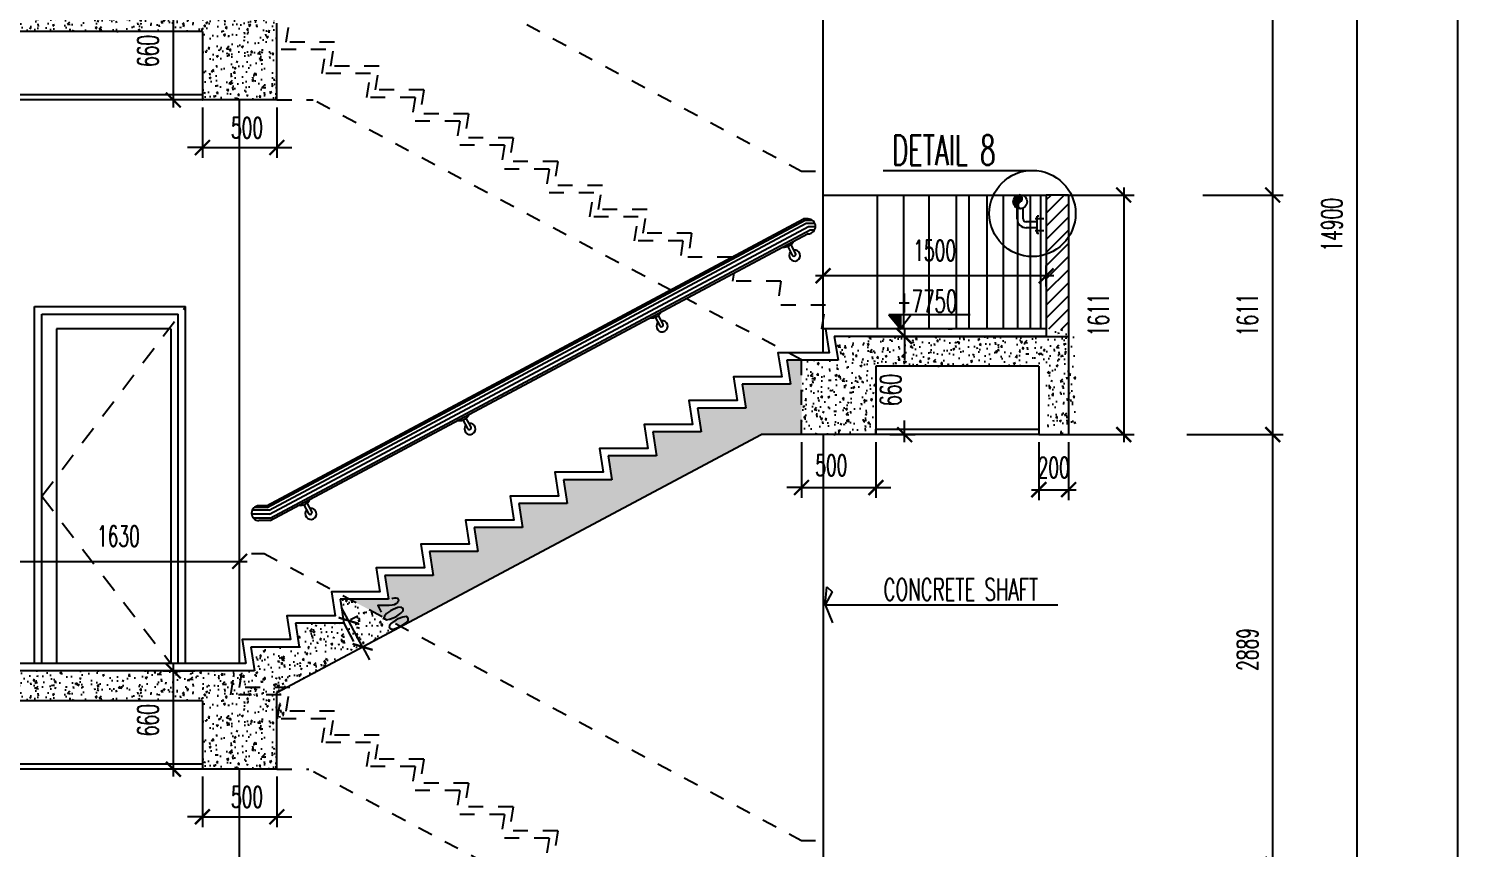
# Model space of a CAD drawing. Extents: x 417906 to 836305, y 43280 to 86914.
# Drawn here: x 418171.79 to 418181.39, y 43455.34 to 43460.85 of the extents above; entities that cross this region are included whole.
import ezdxf

# ---------------------------------------------------------------- set-up
doc = ezdxf.new("R2010")
doc.units = 0
doc.header["$MEASUREMENT"] = 0
doc.header["$PDMODE"] = 3
doc.header["$PDSIZE"] = 0.1
doc.linetypes.add('HIDDEN2', pattern=[0.1875, 0.125, -0.0625])
doc.layers.get('0').update_dxf_attribs({"linetype": 'CONTINUOUS'})
doc.layers.get('DEFPOINTS').update_dxf_attribs({"linetype": 'CONTINUOUS'})
for name, color, linetype in [('AC', 2, 'CONTINUOUS'), ('DIM', 4, 'CONTINUOUS'), ('DIM-OUT', 4, 'CONTINUOUS'), ('Dimout', 4, 'CONTINUOUS'), ('DOOR', 4, 'CONTINUOUS'), ('EL', 2, 'CONTINUOUS'), ('ELEV-LEV', 3, 'CONTINUOUS'), ('HAND', 2, 'CONTINUOUS'), ('HAT', 8, 'CONTINUOUS'), ('Hatch', 11, 'CONTINUOUS'), ('SHAFT', 3, 'CONTINUOUS'), ('TXT', 2, 'CONTINUOUS'), ('TXT2', 6, 'CONTINUOUS'), ('WALL', 6, 'CONTINUOUS'), ('WIN', 3, 'CONTINUOUS')]:
    doc.layers.add(name, color=color, linetype=linetype)
doc.styles.add('ROMANS', font='ROMANS.shx', dxfattribs={"width": 0.6})
doc.dimstyles.new('STANDARD in', dxfattribs={"dimtxt": 0.14, "dimasz": 0.1, "dimexe": 0.07, "dimexo": 0.05, "dimgap": 0.1, "dimtad": 1, "dimdec": 0, "dimlfac": 1000, "dimzin": 0, "dimdsep": 46, "dimtxsty": 'ROMANS', "dimblk": 'ARCHTICK', "dimcen": 0.05, "dimdle": 0.05, "dimclrd": 4, "dimclre": 4, "dimclrt": 2, "dimadec": 0, "dimazin": 0, "dimtfac": 1, "dimtdec": 0, "dimtmove": 2, "dimatfit": 3, "dimfxl": 0, "dimtolj": 1, "dimtzin": 0, "dimarcsym": 0})
pattern_1 = [(50, (0.049, 0), (0.14345203652, -0.012550426997), [0.015, -0.165]), (355, (0.049, 0), (-0.027750266723, 0.15043842674), [0.012, -0.132]), (100.4514, (0.06095, -0.00105), (0.115701876343, 0.13788790841), [0.012748038, -0.1402284224]), (46.1842, (0.049, 0.04), (0.213448209725, -0.033103802866), [0.0225, -0.2475]), (96.6356, (0.06679, 0.03724), (0.18693254111, 0.19482357418), [0.0191220576, -0.2103426]), (351.1842, (0.049, 0.04), (0.18693238903, 0.19482372019), [0.018, -0.198]), (21, (0.069, 0.03), (0.119381410424, -0.080523778133), [0.015, -0.165]), (326, (0.069, 0.03), (0.048663066384, 0.14503000901), [0.012, -0.132]), (71.4514, (0.07895, 0.02329), (0.168044525716, 0.06450609934), [0.012748038, -0.1402284224]), (37.5, (0.049, 0), (0.0024319710635, 0.066578770766), [0, -0.1304, 0, -0.134, 0, -0.1325]), (7.5, (0.049, 0), (0.052613907488, 0.078882342376), [0, -0.0764, 0, -0.1274, 0, -0.0505]), (327.5, (0.0044, 0), (0.1067644872345, -0.004510974347), [0, -0.05, 0, -0.156, 0, -0.207]), (317.5, (-0.0156, 0), (0.116637233868, 0.020020996466), [0, -0.065, 0, -0.1036, 0, -0.147])]

# ---------------------------------------------------------------- blocks, each defined once
blk = doc.blocks.new('_ARCHTICK')
at = {"color": 0, "linetype": 'ByBlock', "const_width": 0.15}
blk.add_lwpolyline([(-0.5, -0.5), (0.5, 0.5)], dxfattribs=at)
blk = doc.blocks.new('*D190')
at = {"layer": 'DEFPOINTS', "color": 0}
for p in [(418179.5224, 43458.124), (418180.15, 43458.124), (418179.5224, 43455.2347)]:
    blk.add_point(p, dxfattribs=at)
at = {"layer": 'DIM-OUT', "color": 4, "lineweight": -2}
for p, q in [((418180.15, 43455.1847), (418180.15, 43458.174)), ((418179.5724, 43458.124), (418180.22, 43458.124)), ((418179.5724, 43455.2347), (418180.22, 43455.2347))]:
    blk.add_line(p, q, dxfattribs=at)
at = {"layer": 'DIM-OUT', "color": 4, "lineweight": -2, "xscale": 0.1, "yscale": 0.1, "zscale": 0.1}
for p, rotation in [((418180.15, 43458.124), 90), ((418180.15, 43455.2347), 270)]:
    blk.add_blockref('_ARCHTICK', p, dxfattribs=dict(at, rotation=rotation))
at = {"layer": 'DIM-OUT', "color": 2, "insert": (418179.98, 43456.6793), "char_height": 0.14, "attachment_point": 5, "rotation": 90, "style": 'ROMANS'}
blk.add_mtext('\\A1;2889', dxfattribs=at)
blk = doc.blocks.new('*D191')
at = {"layer": 'DEFPOINTS', "color": 0}
for p in [(418179.6305, 43459.7347), (418180.1495, 43459.7347), (418179.6305, 43458.124)]:
    blk.add_point(p, dxfattribs=at)
at = {"layer": 'DIM-OUT', "color": 4, "lineweight": -2}
for p, q in [((418179.6805, 43459.7347), (418180.2195, 43459.7347)), ((418180.1495, 43458.074), (418180.1495, 43459.7847)), ((418179.6805, 43458.124), (418180.2195, 43458.124))]:
    blk.add_line(p, q, dxfattribs=at)
at = {"layer": 'DIM-OUT', "color": 4, "lineweight": -2, "xscale": 0.1, "yscale": 0.1, "zscale": 0.1}
for p, rotation in [((418180.1495, 43459.7347), 90), ((418180.1495, 43458.124), 270)]:
    blk.add_blockref('_ARCHTICK', p, dxfattribs=dict(at, rotation=rotation))
at = {"layer": 'DIM-OUT', "color": 2, "insert": (418179.9795, 43458.9293), "char_height": 0.14, "attachment_point": 5, "rotation": 90, "style": 'ROMANS'}
blk.add_mtext('\\A1;1611', dxfattribs=at)
blk = doc.blocks.new('*D192')
at = {"layer": 'DEFPOINTS', "color": 0}
for p in [(418179.6305, 43463.1347), (418180.1495, 43463.1347), (418179.6305, 43459.7347)]:
    blk.add_point(p, dxfattribs=at)
at = {"layer": 'DIM-OUT', "color": 4, "lineweight": -2}
for p, q in [((418180.1495, 43459.6847), (418180.1495, 43463.1847)), ((418179.6805, 43463.1347), (418180.2195, 43463.1347)), ((418179.6805, 43459.7347), (418180.2195, 43459.7347))]:
    blk.add_line(p, q, dxfattribs=at)
at = {"layer": 'DIM-OUT', "color": 4, "lineweight": -2, "xscale": 0.1, "yscale": 0.1, "zscale": 0.1}
for p, rotation in [((418180.1495, 43463.1347), 90), ((418180.1495, 43459.7347), 270)]:
    blk.add_blockref('_ARCHTICK', p, dxfattribs=dict(at, rotation=rotation))
at = {"layer": 'DIM-OUT', "color": 2, "insert": (418179.9795, 43461.4347), "char_height": 0.14, "attachment_point": 5, "rotation": 90, "style": 'ROMANS'}
blk.add_mtext('\\A1;3400', dxfattribs=at)
blk = doc.blocks.new('*D196')
at = {"layer": 'DEFPOINTS', "color": 0}
for p in [(418180.1976, 43466.9847), (418180.7166, 43466.9847), (418180.1976, 43452.0847)]:
    blk.add_point(p, dxfattribs=at)
at = {"layer": 'DIM-OUT', "color": 4, "lineweight": -2}
for p, q in [((418180.7166, 43452.0347), (418180.7166, 43467.0347)), ((418180.2476, 43466.9847), (418180.7866, 43466.9847)), ((418180.2476, 43452.0847), (418180.7866, 43452.0847))]:
    blk.add_line(p, q, dxfattribs=at)
at = {"layer": 'DIM-OUT', "color": 4, "lineweight": -2, "xscale": 0.1, "yscale": 0.1, "zscale": 0.1}
for p, rotation in [((418180.7166, 43466.9847), 90), ((418180.7166, 43452.0847), 270)]:
    blk.add_blockref('_ARCHTICK', p, dxfattribs=dict(at, rotation=rotation))
at = {"layer": 'DIM-OUT', "color": 2, "insert": (418180.5466, 43459.5347), "char_height": 0.14, "attachment_point": 5, "rotation": 90, "style": 'ROMANS'}
blk.add_mtext('\\A1;14900', dxfattribs=at)
blk = doc.blocks.new('*D197')
at = {"layer": 'DEFPOINTS', "color": 0}
for p in [(418177.5393, 43458.7837), (418177.5276, 43458.124), (418177.6761, 43458.124)]:
    blk.add_point(p, dxfattribs=at)
at = {"layer": 'Hatch', "color": 4, "lineweight": -2}
for p, q in [((418177.6761, 43458.8337), (418177.6761, 43458.63)), ((418177.5893, 43458.7837), (418177.7461, 43458.7837)), ((418177.6761, 43458.074), (418177.6761, 43458.218)), ((418177.5776, 43458.124), (418177.7461, 43458.124))]:
    blk.add_line(p, q, dxfattribs=at)
at = {"layer": 'Hatch', "color": 4, "lineweight": -2, "xscale": 0.1, "yscale": 0.1, "zscale": 0.1}
for p, rotation in [((418177.6761, 43458.7837), 90), ((418177.6761, 43458.124), 270)]:
    blk.add_blockref('_ARCHTICK', p, dxfattribs=dict(at, rotation=rotation))
at = {"layer": 'Hatch', "color": 2, "insert": (418177.5819, 43458.424), "char_height": 0.14, "attachment_point": 5, "rotation": 90, "style": 'ROMANS'}
blk.add_mtext('\\A1;660', dxfattribs=at)
blk = doc.blocks.new('*D198')
at = {"layer": 'DEFPOINTS', "color": 0}
for p in [(418178.7027, 43459.7347), (418178.7027, 43458.124), (418179.1483, 43458.124)]:
    blk.add_point(p, dxfattribs=at)
at = {"layer": 'Hatch', "color": 4, "lineweight": -2}
for p, q in [((418178.7527, 43459.7347), (418179.2183, 43459.7347)), ((418179.1483, 43459.7847), (418179.1483, 43458.074)), ((418178.7527, 43458.124), (418179.2183, 43458.124))]:
    blk.add_line(p, q, dxfattribs=at)
at = {"layer": 'Hatch', "color": 4, "lineweight": -2, "xscale": 0.1, "yscale": 0.1, "zscale": 0.1}
for p, rotation in [((418179.1483, 43459.7347), 90), ((418179.1483, 43458.124), 270)]:
    blk.add_blockref('_ARCHTICK', p, dxfattribs=dict(at, rotation=rotation))
at = {"layer": 'Hatch', "color": 2, "insert": (418178.9783, 43458.9293), "char_height": 0.14, "attachment_point": 5, "rotation": 90, "style": 'ROMANS'}
blk.add_mtext('\\A1;1611', dxfattribs=at)
blk = doc.blocks.new('*D200')
at = {"layer": 'DEFPOINTS', "color": 0}
for p in [(418177.1277, 43459.1918), (418177.1277, 43459.0691), (418178.6277, 43459.0691)]:
    blk.add_point(p, dxfattribs=at)
at = {"layer": 'Hatch', "color": 4, "lineweight": -2}
for p, q in [((418177.1277, 43459.1191), (418177.1277, 43459.2618)), ((418178.6277, 43459.1191), (418178.6277, 43459.2618)), ((418178.6777, 43459.1918), (418177.0777, 43459.1918))]:
    blk.add_line(p, q, dxfattribs=at)
at = {"layer": 'Hatch', "color": 4, "lineweight": -2, "xscale": 0.1, "yscale": 0.1, "zscale": 0.1, "rotation": 180}
blk.add_blockref('_ARCHTICK', (418177.1277, 43459.1918), dxfattribs=at)
at = {"layer": 'Hatch', "color": 4, "lineweight": -2, "xscale": 0.1, "yscale": 0.1, "zscale": 0.1}
blk.add_blockref('_ARCHTICK', (418178.6277, 43459.1918), dxfattribs=at)
at = {"layer": 'Hatch', "color": 2, "insert": (418177.8777, 43459.3618), "char_height": 0.14, "attachment_point": 5, "style": 'ROMANS'}
blk.add_mtext('\\A1;1500', dxfattribs=at)
blk = doc.blocks.new('*D201')
at = {"layer": 'DEFPOINTS', "color": 0}
for p in [(418173.2077, 43457.2713), (418171.5782, 43457.0347), (418173.2077, 43457.0347)]:
    blk.add_point(p, dxfattribs=at)
at = {"layer": 'Hatch', "color": 4, "lineweight": -2}
for p, q in [((418171.5782, 43457.0847), (418171.5782, 43457.3413)), ((418173.2077, 43457.0847), (418173.2077, 43457.3413)), ((418171.5282, 43457.2713), (418173.2577, 43457.2713))]:
    blk.add_line(p, q, dxfattribs=at)
at = {"layer": 'Hatch', "color": 4, "lineweight": -2, "xscale": 0.1, "yscale": 0.1, "zscale": 0.1, "rotation": 180}
blk.add_blockref('_ARCHTICK', (418171.5782, 43457.2713), dxfattribs=at)
at = {"layer": 'Hatch', "color": 4, "lineweight": -2, "xscale": 0.1, "yscale": 0.1, "zscale": 0.1}
blk.add_blockref('_ARCHTICK', (418173.2077, 43457.2713), dxfattribs=at)
at = {"layer": 'Hatch', "color": 2, "insert": (418172.393, 43457.4413), "char_height": 0.14, "attachment_point": 5, "style": 'ROMANS'}
blk.add_mtext('\\A1;1630', dxfattribs=at)
blk = doc.blocks.new('*D174')
at = {"layer": 'DEFPOINTS', "color": 0}
for p in [(418173.9085, 43456.8561), (418173.9402, 43456.873), (418174.0024, 43456.6798)]:
    blk.add_point(p, dxfattribs=at)
at = {"layer": 'Hatch', "color": 4, "lineweight": -2}
for p, q in [((418173.9402, 43456.873), (418173.8931, 43456.9612)), ((418174.0341, 43456.6967), (418173.9402, 43456.873)), ((418173.9526, 43456.8796), (418174.0019, 43456.9059)), ((418174.0466, 43456.7033), (418174.0959, 43456.7296)), ((418174.0341, 43456.6967), (418174.0811, 43456.6084))]:
    blk.add_line(p, q, dxfattribs=at)
at = {"layer": 'Hatch', "color": 4, "lineweight": -2, "xscale": 0.1, "yscale": 0.1, "zscale": 0.1}
for p, rotation in [((418173.9402, 43456.873), 298.0466198908044), ((418174.0341, 43456.6967), 118.0466198908044)]:
    blk.add_blockref('_ARCHTICK', p, dxfattribs=dict(at, rotation=rotation))
at = {"layer": 'Hatch', "color": 2, "insert": (418174.2431, 43456.9212), "char_height": 0.14, "attachment_point": 5, "rotation": 298.04662, "style": 'ROMANS'}
blk.add_mtext('\\A1;200', dxfattribs=at)
blk = doc.blocks.new('*D204')
at = {"layer": 'DEFPOINTS', "color": 0}
for p in [(418172.9575, 43455.874), (418173.4577, 43455.874), (418173.4577, 43455.5541)]:
    blk.add_point(p, dxfattribs=at)
at = {"layer": 'Hatch', "color": 4, "lineweight": -2}
for p, q in [((418172.9575, 43455.824), (418172.9575, 43455.4841)), ((418173.4577, 43455.824), (418173.4577, 43455.4841)), ((418172.9575, 43455.5541), (418172.8575, 43455.5541)), ((418172.9575, 43455.5541), (418173.4577, 43455.5541)), ((418173.4577, 43455.5541), (418173.5577, 43455.5541))]:
    blk.add_line(p, q, dxfattribs=at)
at = {"layer": 'Hatch', "color": 4, "lineweight": -2, "xscale": 0.1, "yscale": 0.1, "zscale": 0.1}
blk.add_blockref('_ARCHTICK', (418172.9575, 43455.5541), dxfattribs=at)
at = {"layer": 'Hatch', "color": 4, "lineweight": -2, "xscale": 0.1, "yscale": 0.1, "zscale": 0.1, "rotation": 180}
blk.add_blockref('_ARCHTICK', (418173.4577, 43455.5541), dxfattribs=at)
at = {"layer": 'Hatch', "color": 2, "insert": (418173.2576, 43455.687), "char_height": 0.14, "attachment_point": 5, "style": 'ROMANS'}
blk.add_mtext('\\A1;500', dxfattribs=at)
blk = doc.blocks.new('*D205')
at = {"layer": 'DEFPOINTS', "color": 0}
for p in [(418176.9835, 43458.124), (418177.4835, 43458.124), (418177.4835, 43457.7681)]:
    blk.add_point(p, dxfattribs=at)
at = {"layer": 'Hatch', "color": 4, "lineweight": -2}
for p, q in [((418176.9835, 43458.074), (418176.9835, 43457.6981)), ((418177.4835, 43458.074), (418177.4835, 43457.6981)), ((418176.9835, 43457.7681), (418176.8835, 43457.7681)), ((418176.9835, 43457.7681), (418177.4835, 43457.7681)), ((418177.4835, 43457.7681), (418177.5835, 43457.7681))]:
    blk.add_line(p, q, dxfattribs=at)
at = {"layer": 'Hatch', "color": 4, "lineweight": -2, "xscale": 0.1, "yscale": 0.1, "zscale": 0.1}
blk.add_blockref('_ARCHTICK', (418176.9835, 43457.7681), dxfattribs=at)
at = {"layer": 'Hatch', "color": 4, "lineweight": -2, "xscale": 0.1, "yscale": 0.1, "zscale": 0.1, "rotation": 180}
blk.add_blockref('_ARCHTICK', (418177.4835, 43457.7681), dxfattribs=at)
at = {"layer": 'Hatch', "color": 2, "insert": (418177.1835, 43457.917), "char_height": 0.14, "attachment_point": 5, "style": 'ROMANS'}
blk.add_mtext('\\A1;500', dxfattribs=at)
blk = doc.blocks.new('*D208')
at = {"layer": 'DEFPOINTS', "color": 0}
for p in [(418172.7623, 43456.5337), (418172.9575, 43456.5337), (418172.9575, 43455.874)]:
    blk.add_point(p, dxfattribs=at)
at = {"layer": 'Hatch', "color": 4, "lineweight": -2}
for p, q in [((418172.9075, 43456.5337), (418172.6923, 43456.5337)), ((418172.7623, 43455.824), (418172.7623, 43456.5837)), ((418172.9075, 43455.874), (418172.6923, 43455.874))]:
    blk.add_line(p, q, dxfattribs=at)
at = {"layer": 'Hatch', "color": 4, "lineweight": -2, "xscale": 0.1, "yscale": 0.1, "zscale": 0.1}
for p, rotation in [((418172.7623, 43456.5337), 90), ((418172.7623, 43455.874), 270)]:
    blk.add_blockref('_ARCHTICK', p, dxfattribs=dict(at, rotation=rotation))
at = {"layer": 'Hatch', "color": 2, "insert": (418172.5923, 43456.2038), "char_height": 0.14, "attachment_point": 5, "rotation": 90, "style": 'ROMANS'}
blk.add_mtext('\\A1;660', dxfattribs=at)
blk = doc.blocks.new('*D210')
at = {"layer": 'DEFPOINTS', "color": 0}
for p in [(418178.5777, 43458.124), (418178.7777, 43458.124), (418178.7777, 43457.7536)]:
    blk.add_point(p, dxfattribs=at)
at = {"layer": 'Hatch', "color": 4, "lineweight": -2}
for p, q in [((418178.5777, 43458.074), (418178.5777, 43457.6836)), ((418178.7777, 43458.074), (418178.7777, 43457.6836)), ((418178.5277, 43457.7536), (418178.8277, 43457.7536))]:
    blk.add_line(p, q, dxfattribs=at)
at = {"layer": 'Hatch', "color": 4, "lineweight": -2, "xscale": 0.1, "yscale": 0.1, "zscale": 0.1, "rotation": 180}
blk.add_blockref('_ARCHTICK', (418178.5777, 43457.7536), dxfattribs=at)
at = {"layer": 'Hatch', "color": 4, "lineweight": -2, "xscale": 0.1, "yscale": 0.1, "zscale": 0.1}
blk.add_blockref('_ARCHTICK', (418178.7777, 43457.7536), dxfattribs=at)
at = {"layer": 'Hatch', "color": 2, "insert": (418178.6777, 43457.9023), "char_height": 0.14, "attachment_point": 5, "style": 'ROMANS'}
blk.add_mtext('\\A1;200', dxfattribs=at)
blk = doc.blocks.new('*D221')
at = {"layer": 'DEFPOINTS', "color": 0}
for p in [(418172.9575, 43460.374), (418173.4577, 43460.374), (418173.4577, 43460.0541)]:
    blk.add_point(p, dxfattribs=at)
at = {"layer": 'Hatch', "color": 4, "lineweight": -2}
for p, q in [((418172.9575, 43460.324), (418172.9575, 43459.9841)), ((418173.4577, 43460.324), (418173.4577, 43459.9841)), ((418172.9575, 43460.0541), (418172.8575, 43460.0541)), ((418172.9575, 43460.0541), (418173.4577, 43460.0541)), ((418173.4577, 43460.0541), (418173.5577, 43460.0541))]:
    blk.add_line(p, q, dxfattribs=at)
at = {"layer": 'Hatch', "color": 4, "lineweight": -2, "xscale": 0.1, "yscale": 0.1, "zscale": 0.1}
blk.add_blockref('_ARCHTICK', (418172.9575, 43460.0541), dxfattribs=at)
at = {"layer": 'Hatch', "color": 4, "lineweight": -2, "xscale": 0.1, "yscale": 0.1, "zscale": 0.1, "rotation": 180}
blk.add_blockref('_ARCHTICK', (418173.4577, 43460.0541), dxfattribs=at)
at = {"layer": 'Hatch', "color": 2, "insert": (418173.2576, 43460.187), "char_height": 0.14, "attachment_point": 5, "style": 'ROMANS'}
blk.add_mtext('\\A1;500', dxfattribs=at)
blk = doc.blocks.new('*D217')
at = {"layer": 'DEFPOINTS', "color": 0}
for p in [(418172.7623, 43461.0337), (418172.9575, 43461.0337), (418172.9575, 43460.374)]:
    blk.add_point(p, dxfattribs=at)
at = {"layer": 'Hatch', "color": 4, "lineweight": -2}
for p, q in [((418172.7623, 43460.324), (418172.7623, 43461.0837)), ((418172.9075, 43461.0337), (418172.6923, 43461.0337)), ((418172.9075, 43460.374), (418172.6923, 43460.374))]:
    blk.add_line(p, q, dxfattribs=at)
at = {"layer": 'Hatch', "color": 4, "lineweight": -2, "xscale": 0.1, "yscale": 0.1, "zscale": 0.1}
for p, rotation in [((418172.7623, 43461.0337), 90), ((418172.7623, 43460.374), 270)]:
    blk.add_blockref('_ARCHTICK', p, dxfattribs=dict(at, rotation=rotation))
at = {"layer": 'Hatch', "color": 2, "insert": (418172.5923, 43460.7038), "char_height": 0.14, "attachment_point": 5, "rotation": 90, "style": 'ROMANS'}
blk.add_mtext('\\A1;660', dxfattribs=at)

msp = doc.modelspace()

# ---------------------------------------------------------------- hatches: boundary and pattern name
at = {"layer": 'ELEV-LEV', "linetype": 'Continuous'}
h = msp.add_hatch(dxfattribs=at)
h.set_pattern_fill('ANSI31', color=6, scale=0.0152, angle=450, style=0)
h.set_pattern_definition([(135, (418111.4218253, 43470.0927124), (-0.001343502884, -0.001343502884), [])])
h.paths.add_polyline_path([(418177.5697, 43458.9289), (418177.6477, 43458.8347), (418177.6477, 43458.9289)])
at = {"layer": 'Hatch'}
h = msp.add_hatch(dxfattribs=at)
h.set_pattern_fill('AR-CONC', color=256, scale=0.02, style=0)
h.set_pattern_definition([(50, (0.049, 4.5), (0.14345203652, -0.012550426997), [0.015, -0.165]), (355, (0.049, 4.5), (-0.027750266723, 0.15043842674), [0.012, -0.132]), (100.4514, (0.06095, 4.49895), (0.115701876343, 0.13788790841), [0.012748038, -0.1402284224]), (46.1842, (0.049, 4.54), (0.213448209725, -0.033103802866), [0.0225, -0.2475]), (96.6356, (0.06679, 4.53724), (0.18693254111, 0.19482357418), [0.0191220576, -0.2103426]), (351.1842, (0.049, 4.54), (0.18693238903, 0.19482372019), [0.018, -0.198]), (21, (0.069, 4.53), (0.119381410424, -0.080523778133), [0.015, -0.165]), (326, (0.069, 4.53), (0.048663066384, 0.14503000901), [0.012, -0.132]), (71.4514, (0.07895, 4.52329), (0.168044525716, 0.06450609934), [0.012748038, -0.1402284224]), (37.5, (0.049, 4.5), (0.0024319710635, 0.066578770766), [0, -0.1304, 0, -0.134, 0, -0.1325]), (7.5, (0.049, 4.5), (0.052613907488, 0.078882342376), [0, -0.0764, 0, -0.1274, 0, -0.0505]), (327.5, (0.0044, 4.5), (0.1067644872345, -0.004510974347), [0, -0.05, 0, -0.156, 0, -0.207]), (317.5, (-0.0156, 4.5), (0.116637233868, 0.020020996466), [0, -0.065, 0, -0.1036, 0, -0.147])])
h.paths.add_polyline_path([(418173.4577, 43460.8896), (418173.5222, 43460.924), (418173.2074, 43460.924), (418173.2246, 43461.0347), (418173.0585, 43461.0347), (418173.0585, 43461.0347), (418171.6272, 43461.0347), (418171.6272, 43461.0847), (418171.4772, 43461.0847), (418171.4772, 43460.674), (418171.4772, 43460.374), (418171.6772, 43460.374), (418171.6772, 43460.4105), (418171.6772, 43460.8347), (418172.9575, 43460.8347), (418172.9575, 43460.374), (418173.4577, 43460.374)])
h = msp.add_hatch(dxfattribs=at)
h.set_pattern_fill('STEEL', color=256, scale=0.01875, style=0)
h.set_pattern_definition([(315, (418889.9336707, 42175.843092), (-0.0016572815184, -0.0016572815184), []), (315, (418889.9336707, 42175.8419202), (-0.0016572815184, -0.0016572815184), [])])
h.paths.add_polyline_path([(418178.457, 43459.6432, -0.009923), (418178.4551, 43459.643), (418178.4491, 43459.643, -0.172234), (418178.4202, 43459.6554), (418178.4202, 43459.7244, -0.158536), (418178.4466, 43459.7365, -0.728065), (418178.4523, 43459.6897, 0.711609)])
h.paths.add_polyline_path([(418178.4202, 43459.6554, -0.209118), (418178.4051, 43459.6899, -0.209118), (418178.4202, 43459.7244)])
h = msp.add_hatch(dxfattribs=at)
h.set_pattern_fill('ANSI31', color=256, scale=0.5, style=0)
h.set_pattern_definition([(45, (71.30275, 0), (-0.044194173824, 0.044194173824), [])])
h.paths.add_polyline_path([(418178.7777, 43459.7347), (418178.6277, 43459.7347), (418178.6277, 43458.8347), (418178.7777, 43458.8347)])
h = msp.add_hatch(dxfattribs=at)
h.set_pattern_fill('AR-CONC', color=256, scale=0.02, style=0)
h.set_pattern_definition(pattern_1)
h.paths.add_polyline_path([(418178.8277, 43458.8347), (418178.6777, 43458.8347), (418178.6777, 43458.7847), (418177.4285, 43458.7847), (418177.2035, 43458.7847), (418177.2285, 43458.624), (418176.9835, 43458.624), (418176.9835, 43458.124), (418177.4835, 43458.124), (418177.4835, 43458.5847), (418178.6277, 43458.5847), (418178.6277, 43458.124), (418178.8277, 43458.124), (418178.8277, 43458.5847)])
h = msp.add_hatch(dxfattribs=at)
h.set_pattern_fill('AR-CONC', color=256, scale=0.02, style=0)
h.set_pattern_definition(pattern_1)
h.paths.add_polyline_path([(418176.7132, 43458.124), (418176.9835, 43458.124), (418176.9835, 43458.624), (418176.8835, 43458.624), (418176.9085, 43458.4633), (418176.5835, 43458.4633), (418176.6085, 43458.3025), (418176.2835, 43458.3025), (418176.3085, 43458.1418), (418175.9835, 43458.1418), (418176.0085, 43457.9811), (418175.6835, 43457.9811), (418175.7085, 43457.8204), (418175.3835, 43457.8204), (418175.4085, 43457.6597), (418175.0835, 43457.6597), (418175.1085, 43457.499), (418174.7835, 43457.499), (418174.8085, 43457.3383), (418174.4835, 43457.3383), (418174.5085, 43457.1775), (418174.1835, 43457.1775), (418174.2085, 43457.0168), (418173.9475, 43457.0168), (418174.2908, 43456.8334)])
h.paths.add_polyline_path([(418174.2685, 43457.0968), (418174.403, 43456.8444), (418174.2176, 43456.7456), (418174.0832, 43456.998)], flags=9)
h = msp.add_hatch(dxfattribs=at)
h.set_pattern_fill('AR-CONC', color=256, scale=0.02, style=0)
h.set_pattern_definition(pattern_1)
h.paths.add_polyline_path([(418174.2908, 43456.8334), (418173.9475, 43457.0168), (418173.8835, 43457.0168), (418173.9085, 43456.8561), (418173.5835, 43456.8561), (418173.6085, 43456.6954), (418173.2835, 43456.6954), (418173.3085, 43456.5347), (418173.2246, 43456.5347), (418173.2074, 43456.424), (418173.5222, 43456.424)])
h.paths.add_polyline_path([(418174.2685, 43457.0968), (418174.403, 43456.8444), (418174.2176, 43456.7456), (418174.0832, 43456.998)], flags=9)
h = msp.add_hatch(dxfattribs=at)
h.set_pattern_fill('AR-CONC', color=256, scale=0.02, style=0)
h.set_pattern_definition(pattern_1)
h.paths.add_polyline_path([(418173.4577, 43456.3896), (418173.5222, 43456.424), (418173.2074, 43456.424), (418173.2246, 43456.5347), (418173.0585, 43456.5347), (418173.0585, 43456.5347), (418171.6272, 43456.5347), (418171.6272, 43456.5847), (418171.4772, 43456.5847), (418171.4772, 43456.174), (418171.4772, 43455.874), (418171.6772, 43455.874), (418171.6772, 43455.9105), (418171.6772, 43456.3347), (418172.9575, 43456.3347), (418172.9575, 43455.874), (418173.4577, 43455.874)])
h = msp.add_hatch(dxfattribs=at)
h.set_pattern_fill('AR-CONC', color=256, scale=0.02, style=0)
h.set_pattern_definition([(50, (21.15797, 7e-12), (0.14345203652, -0.012550426997), [0.015, -0.165]), (355, (21.15797, 7e-12), (-0.027750266723, 0.15043842674), [0.012, -0.132]), (100.4514, (21.16992, -0.00105), (0.115701876343, 0.13788790841), [0.012748038, -0.1402284224]), (46.1842, (21.15797, 0.04), (0.213448209725, -0.033103802866), [0.0225, -0.2475]), (96.6356, (21.17576, 0.03724), (0.18693254111, 0.19482357418), [0.0191220576, -0.2103426]), (351.1842, (21.15797, 0.04), (0.18693238903, 0.19482372019), [0.018, -0.198]), (21, (21.17797, 0.03), (0.119381410424, -0.080523778133), [0.015, -0.165]), (326, (21.17797, 0.03), (0.048663066384, 0.14503000901), [0.012, -0.132]), (71.4514, (21.18792, 0.02329), (0.168044525716, 0.06450609934), [0.012748038, -0.1402284224]), (37.5, (21.15797, 7e-12), (0.0024319710635, 0.066578770766), [0, -0.1304, 0, -0.134, 0, -0.1325]), (7.5, (21.15797, 7e-12), (0.052613907488, 0.078882342376), [0, -0.0764, 0, -0.1274, 0, -0.0505]), (327.5, (21.11337, 7e-12), (0.1067644872345, -0.004510974347), [0, -0.05, 0, -0.156, 0, -0.207]), (317.5, (21.09337, 7e-12), (0.116637233868, 0.020020996466), [0, -0.065, 0, -0.1036, 0, -0.147])])
h.paths.add_polyline_path([(418173.5293, 43456.424), (418173.3934, 43456.424), (418173.2995, 43456.374), (418173.4867, 43456.374), (418173.4617, 43456.2133), (418173.5293, 43456.2133), (418173.5293, 43456.2633), (418173.5201, 43456.2633), (418173.5293, 43456.3222)])
h.paths.add_polyline_path([(418173.5293, 43456.4964), (418173.3934, 43456.424), (418173.5293, 43456.424)])

# ---------------------------------------------------------------- linework, layer by layer
msp.add_lwpolyline([(418169.6673, 43462.1008), (418181.3906, 43462.1008), (418181.3906, 43454.6515), (418169.6673, 43454.6515)], close=True)
at = {"layer": 'AC'}
msp.add_circle((418178.4521, 43459.6899), 0.047, dxfattribs=at)
for centre, start, end in [((418178.4419, 43459.7122), 294.83456, 79.06271), ((418178.4627, 43459.6673), 114.83456, 256.57848)]:
    msp.add_arc(centre, 0.0248, start, end, dxfattribs=at)
at = {"layer": 'DIM', "color": 6}
msp.add_line((418177.531, 43459.9005), (418178.5385, 43459.9005), dxfattribs=at)
msp.add_circle((418178.5349, 43459.6108), 0.2898, dxfattribs=at)
at = {"layer": 'Dimout'}
msp.add_line((418177.1415, 43456.9785), (418178.7049, 43456.9785), dxfattribs=at)
at = {"layer": 'DOOR', "linetype": 'HIDDEN2'}
for q in [(418172.8449, 43458.9847), (418172.7449, 43456.5847)]:
    msp.add_line((418171.8782, 43457.7097), q, dxfattribs=at)
at = {"layer": 'DOOR'}
for p, q in [((418171.9782, 43458.8347), (418171.9782, 43456.5847)), ((418172.7449, 43458.8347), (418171.9782, 43458.8347)), ((418172.7449, 43458.8347), (418172.7449, 43456.5847))]:
    msp.add_line(p, q, dxfattribs=at)
at = {"layer": 'EL', "color": 6}
for p, q in [((418172.9575, 43460.8347), (418171.6282, 43460.8347)), ((418178.7777, 43459.7347), (418178.6277, 43459.7347)), ((418178.6277, 43459.7347), (418178.6277, 43458.7847)), ((418178.7777, 43459.7347), (418178.7777, 43458.5847)), ((418177.4285, 43458.7847), (418177.2035, 43458.7847)), ((418177.2035, 43458.7847), (418177.2285, 43458.624)), ((418178.6277, 43458.7847), (418177.4285, 43458.7847)), ((418177.4285, 43458.7847), (418177.4285, 43458.7847)), ((418177.2285, 43458.624), (418176.8835, 43458.624)), ((418176.8835, 43458.624), (418176.9085, 43458.4633)), ((418178.5777, 43458.5847), (418177.4835, 43458.5847)), ((418177.4835, 43458.5847), (418177.4835, 43458.124)), ((418178.5777, 43458.5847), (418178.5777, 43458.124)), ((418178.7777, 43458.5847), (418178.7777, 43458.124)), ((418176.9085, 43458.4633), (418176.5835, 43458.4633)), ((418176.5835, 43458.4633), (418176.6085, 43458.3025)), ((418176.6085, 43458.3025), (418176.2835, 43458.3025)), ((418176.2835, 43458.3025), (418176.3085, 43458.1418)), ((418173.4577, 43456.3896), (418176.7132, 43458.124)), ((418176.3085, 43458.1418), (418175.9835, 43458.1418)), ((418175.9835, 43458.1418), (418176.0085, 43457.9811)), ((418177.4835, 43458.124), (418176.7132, 43458.124)), ((418178.5777, 43458.124), (418178.7777, 43458.124)), ((418176.0085, 43457.9811), (418175.6835, 43457.9811)), ((418175.6835, 43457.9811), (418175.7085, 43457.8204)), ((418175.7085, 43457.8204), (418175.3835, 43457.8204)), ((418175.3835, 43457.8204), (418175.4085, 43457.6597)), ((418175.4085, 43457.6597), (418175.0835, 43457.6597)), ((418175.0835, 43457.6597), (418175.1085, 43457.499)), ((418175.1085, 43457.499), (418174.7835, 43457.499)), ((418174.7835, 43457.499), (418174.8085, 43457.3383)), ((418174.8085, 43457.3383), (418174.4835, 43457.3383)), ((418174.4835, 43457.3383), (418174.5085, 43457.1775)), ((418174.5085, 43457.1775), (418174.1835, 43457.1775)), ((418174.1835, 43457.1775), (418174.2085, 43457.0168)), ((418174.2085, 43457.0168), (418173.8835, 43457.0168)), ((418173.8835, 43457.0168), (418173.9085, 43456.8561)), ((418173.9085, 43456.8561), (418173.5835, 43456.8561)), ((418173.5835, 43456.8561), (418173.6085, 43456.6954)), ((418173.6085, 43456.6954), (418173.2835, 43456.6954)), ((418173.2835, 43456.6954), (418173.3085, 43456.5347)), ((418173.0585, 43456.5347), (418171.5782, 43456.5347)), ((418173.3085, 43456.5347), (418173.0585, 43456.5347)), ((418173.0585, 43456.5347), (418173.0585, 43456.5347)), ((418172.9575, 43456.3347), (418171.6282, 43456.3347))]:
    msp.add_line(p, q, dxfattribs=at)
at = {"layer": 'ELEV-LEV', "color": 6}
for p, q in [((418178.1174, 43458.9289), (418177.5697, 43458.9289)), ((418177.5697, 43458.9289), (418177.6477, 43458.8347)), ((418177.7204, 43458.9289), (418177.6477, 43458.8347)), ((418177.6477, 43458.9289), (418177.6477, 43458.8347))]:
    msp.add_line(p, q, dxfattribs=at)
at = {"layer": 'HAND'}
for p, q in [((418178.4327, 43459.5743), (418178.4327, 43459.6471)), ((418178.4727, 43459.5743), (418178.4727, 43459.6477)), ((418178.5666, 43459.5543), (418178.4927, 43459.5543)), ((418178.5666, 43459.5143), (418178.4927, 43459.5143)), ((418178.5533, 43459.5764), (418178.6119, 43459.5764)), ((418178.5777, 43459.5918), (418178.5666, 43459.5918)), ((418178.5666, 43459.4768), (418178.5666, 43459.5918)), ((418178.5533, 43459.4966), (418178.6119, 43459.4966)), ((418178.5777, 43459.4768), (418178.5666, 43459.4768))]:
    msp.add_line(p, q, dxfattribs=at)
for radius in [0.06, 0.02]:
    msp.add_arc((418178.4927, 43459.5743), radius, 180, 270, dxfattribs=at)
at = {"layer": 'HAT', "color": 254}
for p, q in [((418177.1277, 43459.7347), (418178.6277, 43459.7347)), ((418177.4917, 43459.7347), (418177.4917, 43458.8347)), ((418177.6687, 43459.7347), (418177.6687, 43458.8347)), ((418177.8378, 43459.7347), (418177.8378, 43458.8347)), ((418178.023, 43459.7347), (418178.023, 43458.8347)), ((418178.1071, 43459.7347), (418178.1071, 43458.8347)), ((418178.2279, 43459.7347), (418178.2279, 43458.8347)), ((418178.3379, 43459.7347), (418178.3379, 43458.8347)), ((418178.4345, 43459.7347), (418178.4345, 43458.8347)), ((418178.5203, 43459.7347), (418178.5203, 43458.8347)), ((418178.5901, 43459.7347), (418178.5901, 43458.8347))]:
    msp.add_line(p, q, dxfattribs=at)
at = {"layer": 'Hatch', "linetype": 'ByBlock', "ltscale": 0.3}
for p, q in [((418173.3926, 43457.6343), (418177.0079, 43459.5657)), ((418173.4052, 43457.6166), (418177.015, 43459.545)), ((418173.4081, 43457.5894), (418177.0293, 43459.524)), ((418177.0079, 43459.5657), (418177.0554, 43459.5657)), ((418177.015, 43459.545), (418177.0731, 43459.545)), ((418177.0293, 43459.524), (418177.0777, 43459.524)), ((418173.4121, 43457.5622), (418177.0413, 43459.501)), ((418177.0413, 43459.501), (418177.0722, 43459.501)), ((418173.4081, 43457.5894), (418173.288, 43457.5894)), ((418173.4052, 43457.6166), (418173.2923, 43457.6166)), ((418173.3926, 43457.6343), (418173.3061, 43457.6343)), ((418173.4121, 43457.5622), (418173.3002, 43457.5622))]:
    msp.add_line(p, q, dxfattribs=at)
at = {"layer": 'Hatch'}
for p, q in [((418178.6277, 43458.8347), (418177.1451, 43458.8347)), ((418177.4285, 43458.7847), (418178.7777, 43458.7847)), ((418177.4835, 43458.124), (418177.4835, 43458.124)), ((418173.9085, 43456.8561), (418173.9739, 43456.7333)), ((418173.0585, 43456.5347), (418171.4282, 43456.5347)), ((418173.2501, 43456.5847), (418171.5782, 43456.5847))]:
    msp.add_line(p, q, dxfattribs=at)
for points in [[(418172.9575, 43460.374), (418171.6282, 43460.374), (418171.6282, 43460.4105), (418172.9575, 43460.4105)], [(418178.5777, 43458.124), (418177.4835, 43458.124), (418177.4835, 43458.1605), (418178.5777, 43458.1605)], [(418172.9575, 43455.874), (418171.6282, 43455.874), (418171.6282, 43455.9105), (418172.9575, 43455.9105)]]:
    msp.add_lwpolyline(points, close=True, dxfattribs=at)
msp.add_lwpolyline([(418177.1451, 43458.8347), (418177.1701, 43458.674), (418176.8251, 43458.674), (418176.8501, 43458.5133), (418176.5251, 43458.5133), (418176.5501, 43458.3525), (418176.2251, 43458.3525), (418176.2501, 43458.1918), (418175.9251, 43458.1918), (418175.9501, 43458.0311), (418175.6251, 43458.0311), (418175.6501, 43457.8704), (418175.3251, 43457.8704), (418175.3501, 43457.7097), (418175.0251, 43457.7097), (418175.0501, 43457.549), (418174.7251, 43457.549), (418174.7501, 43457.3883), (418174.4251, 43457.3883), (418174.4501, 43457.2275), (418174.1251, 43457.2275), (418174.1501, 43457.0668), (418173.8251, 43457.0668), (418173.8501, 43456.9061), (418173.5251, 43456.9061), (418173.5501, 43456.7454), (418173.2251, 43456.7454), (418173.2501, 43456.5847)], dxfattribs=at)
at = {"layer": 'SHAFT', "linetype": 'HIDDEN2', "ltscale": 0.3}
for p, q in [((418173.5201, 43460.7633), (418173.5451, 43460.924)), ((418173.8451, 43460.7633), (418173.5201, 43460.7633)), ((418173.8201, 43460.6025), (418173.8451, 43460.7633)), ((418173.7867, 43460.7133), (418173.4617, 43460.7133)), ((418173.7617, 43460.5525), (418173.7867, 43460.7133)), ((418174.1451, 43460.6025), (418173.8201, 43460.6025)), ((418174.1201, 43460.4418), (418174.1451, 43460.6025)), ((418174.0867, 43460.5525), (418173.7617, 43460.5525)), ((418174.0617, 43460.3918), (418174.0867, 43460.5525)), ((418173.4577, 43460.374), (418173.7021, 43460.374)), ((418176.1085, 43459.092), (418173.7021, 43460.374)), ((418174.3867, 43460.3918), (418174.0617, 43460.3918)), ((418174.4451, 43460.4418), (418174.1201, 43460.4418)), ((418174.3867, 43460.3918), (418174.3617, 43460.2311)), ((418174.4451, 43460.4418), (418174.4201, 43460.2811)), ((418174.7451, 43460.2811), (418174.4201, 43460.2811)), ((418174.7451, 43460.2811), (418174.7201, 43460.1204)), ((418174.6867, 43460.2311), (418174.3617, 43460.2311)), ((418174.6867, 43460.2311), (418174.6617, 43460.0704)), ((418175.0451, 43460.1204), (418174.7201, 43460.1204)), ((418175.0451, 43460.1204), (418175.0201, 43459.9597)), ((418174.9867, 43460.0704), (418174.6617, 43460.0704)), ((418174.9867, 43460.0704), (418174.9617, 43459.9097)), ((418175.2867, 43459.9097), (418174.9617, 43459.9097)), ((418175.3451, 43459.9597), (418175.0201, 43459.9597)), ((418175.2867, 43459.9097), (418175.2617, 43459.749)), ((418175.3451, 43459.9597), (418175.3201, 43459.799)), ((418175.6451, 43459.799), (418175.3201, 43459.799)), ((418175.6201, 43459.6383), (418175.6451, 43459.799)), ((418175.5867, 43459.749), (418175.2617, 43459.749)), ((418175.5617, 43459.5883), (418175.5867, 43459.749)), ((418175.9451, 43459.6383), (418175.6201, 43459.6383)), ((418175.9201, 43459.4775), (418175.9451, 43459.6383)), ((418175.8867, 43459.5883), (418175.5617, 43459.5883)), ((418175.8617, 43459.4275), (418175.8867, 43459.5883)), ((418176.1867, 43459.4275), (418175.8617, 43459.4275)), ((418176.2451, 43459.4775), (418175.9201, 43459.4775)), ((418176.1867, 43459.4275), (418176.1617, 43459.2668)), ((418176.2451, 43459.4775), (418176.2201, 43459.3168)), ((418176.5163, 43459.3168), (418176.2201, 43459.3168)), ((418176.5285, 43459.21), (418176.5201, 43459.1561)), ((418176.8451, 43459.1561), (418176.5201, 43459.1561)), ((418176.8451, 43459.1561), (418176.8201, 43458.9954)), ((418176.9835, 43458.6258), (418176.2148, 43459.0353)), ((418177.1451, 43458.9954), (418176.8201, 43458.9954)), ((418177.1201, 43458.8347), (418177.1451, 43458.9954)), ((418176.9835, 43458.124), (418176.9835, 43458.6258)), ((418173.2324, 43456.5847), (418172.8874, 43456.5847)), ((418173.149, 43456.374), (418173.174, 43456.5347)), ((418173.2074, 43456.424), (418173.2324, 43456.5847)), ((418173.5451, 43456.424), (418173.2001, 43456.424)), ((418173.4867, 43456.374), (418173.2001, 43456.374)), ((418173.4617, 43456.2133), (418173.4867, 43456.374)), ((418173.5201, 43456.2633), (418173.5451, 43456.424)), ((418173.8451, 43456.2633), (418173.5201, 43456.2633)), ((418173.8201, 43456.1025), (418173.8451, 43456.2633)), ((418173.7867, 43456.2133), (418173.4617, 43456.2133)), ((418173.7617, 43456.0525), (418173.7867, 43456.2133)), ((418174.0867, 43456.0525), (418173.7617, 43456.0525)), ((418174.1451, 43456.1025), (418173.8201, 43456.1025)), ((418174.0617, 43455.8918), (418174.0867, 43456.0525)), ((418174.1201, 43455.9418), (418174.1451, 43456.1025)), ((418173.4577, 43455.874), (418173.6716, 43455.874)), ((418176.0867, 43454.5873), (418173.6716, 43455.874)), ((418174.3867, 43455.8918), (418174.0617, 43455.8918)), ((418174.4451, 43455.9418), (418174.1201, 43455.9418)), ((418174.3867, 43455.8918), (418174.3617, 43455.7311)), ((418174.4451, 43455.9418), (418174.4201, 43455.7811)), ((418174.7451, 43455.7811), (418174.4201, 43455.7811)), ((418174.7451, 43455.7811), (418174.7201, 43455.6204)), ((418174.6867, 43455.7311), (418174.3617, 43455.7311)), ((418174.6867, 43455.7311), (418174.6617, 43455.5704)), ((418174.9867, 43455.5704), (418174.6617, 43455.5704)), ((418175.0451, 43455.6204), (418174.7201, 43455.6204)), ((418174.9867, 43455.5704), (418174.9617, 43455.4097)), ((418175.0451, 43455.6204), (418175.0201, 43455.4597)), ((418175.2867, 43455.4097), (418174.9617, 43455.4097)), ((418175.3451, 43455.4597), (418175.0201, 43455.4597)), ((418175.2867, 43455.4097), (418175.2617, 43455.249)), ((418175.3451, 43455.4597), (418175.3201, 43455.299))]:
    msp.add_line(p, q, dxfattribs=at)
at = {"layer": 'SHAFT', "linetype": 'ByBlock', "ltscale": 0.3}
for p, q in [((418173.3876, 43457.6454), (418176.9976, 43459.574)), ((418177.0277, 43459.574), (418176.9976, 43459.574)), ((418173.4127, 43457.5454), (418177.0227, 43459.474)), ((418177.0277, 43459.474), (418177.0227, 43459.474)), ((418177.1451, 43458.8347), (418177.1201, 43458.8347)), ((418177.9697, 43458.8347), (418177.9947, 43458.8347)), ((418173.3876, 43457.6454), (418173.3376, 43457.6454)), ((418173.4127, 43457.5454), (418173.3376, 43457.5454))]:
    msp.add_line(p, q, dxfattribs=at)
at = {"layer": 'SHAFT', "linetype": 'HIDDEN2', "ltscale": 0.3}
for points in [[(418173.2876, 43461.824), (418173.3726, 43461.824), (418176.9826, 43459.8954), (418177.0777, 43459.8954)], [(418173.2876, 43457.324), (418173.3726, 43457.324), (418176.9826, 43455.3954), (418177.0777, 43455.3954)]]:
    msp.add_lwpolyline(points, dxfattribs=at)
at = {"layer": 'SHAFT', "linetype": 'ByBlock', "ltscale": 0.3}
for points in [[(418176.8903, 43459.3885), (418176.9211, 43459.3312, 1), (418176.9436, 43459.3433), (418176.9126, 43459.401)], [(418175.9996, 43458.9126), (418176.0304, 43458.8554, 1), (418176.053, 43458.8675), (418176.0219, 43458.9252)], [(418174.7084, 43458.2226), (418174.7393, 43458.1653, 1), (418174.7618, 43458.1774), (418174.7307, 43458.2352)], [(418173.6392, 43457.6517), (418173.6701, 43457.5944, 1), (418173.6926, 43457.6065), (418173.6615, 43457.6643)]]:
    msp.add_lwpolyline(points, format="xyb", dxfattribs=at)
for centre, radius, start, end in [((418177.0277, 43459.524), 0.05, 270, 90), ((418176.8674, 43459.455), 0.0704, 261.42747, 335.15159), ((418176.9373, 43459.3281), 0.0375, 138.22018, 98.35889), ((418175.9767, 43458.9792), 0.0704, 261.42747, 335.15159), ((418176.0466, 43458.8523), 0.0375, 138.22018, 98.35889), ((418174.6855, 43458.2891), 0.0704, 261.42747, 335.15159), ((418174.7555, 43458.1622), 0.0375, 138.22018, 98.35889), ((418173.6163, 43457.7182), 0.0704, 261.42747, 335.15159), ((418173.3376, 43457.5954), 0.05, 90, 270), ((418173.6863, 43457.5913), 0.0375, 138.22018, 98.35889)]:
    msp.add_arc(centre, radius, start, end, dxfattribs=at)
at = {"layer": 'TXT2'}
msp.add_line((418177.1415, 43456.9785), (418177.1905, 43456.8586), dxfattribs=at)
msp.add_lwpolyline([(418177.153, 43457.1001), (418177.1898, 43457.0673), (418177.1415, 43456.9785)], close=True, dxfattribs=at)
at = {"layer": 'WALL'}
for p, q in [((418177.1277, 43458.674), (418177.1277, 43462.9701)), ((418173.4577, 43460.374), (418173.4577, 43460.8896)), ((418172.9575, 43460.8347), (418172.9575, 43460.374)), ((418173.4577, 43460.374), (418172.9575, 43460.374)), ((418173.2077, 43456.5847), (418173.2077, 43460.374)), ((418177.1277, 43458.124), (418177.1277, 43454.174)), ((418173.4577, 43455.874), (418173.4577, 43456.3896)), ((418172.9575, 43456.3347), (418172.9575, 43455.874)), ((418173.4577, 43455.874), (418172.9575, 43455.874)), ((418173.2077, 43452.0847), (418173.2077, 43455.874))]:
    msp.add_line(p, q, dxfattribs=at)
at = {"layer": 'WIN', "color": 4}
for p, q in [((418171.8282, 43456.5847), (418171.8282, 43458.9847)), ((418171.8282, 43458.9847), (418172.8449, 43458.9847)), ((418171.8782, 43458.9347), (418172.7949, 43458.9347)), ((418171.8782, 43456.5847), (418171.8782, 43458.9347)), ((418172.7949, 43456.5847), (418172.7949, 43458.9347)), ((418172.8449, 43456.5847), (418172.8449, 43458.9847))]:
    msp.add_line(p, q, dxfattribs=at)

# ---------------------------------------------------------------- texts
at = {"layer": 'TXT', "color": 6, "style": 'ROMANS', "width": 0.6}
msp.add_text('DETAIL 8', height=0.2, dxfattribs=at).set_placement((418177.5919, 43459.9367))
at = {"layer": 'TXT', "style": 'ROMANS', "width": 0.6}
for s, height, p in [('+7750', 0.14897, (418177.6234, 43458.9458)), ('CONCRETE SHAFT', 0.148966, (418177.5347, 43457.0074))]:
    msp.add_text(s, height=height, dxfattribs=at).set_placement(p)

# ---------------------------------------------------------------- dimensions: what is measured, and where the dimension line sits
at = {"layer": 'DIM-OUT'}
for base, p1, p2, picture, middle in [((418180.7166, 43466.9847), (418180.1976, 43452.0847), (418180.1976, 43466.9847), '*D196', (418180.5466, 43459.5347)), ((418180.1495, 43463.1347), (418179.6305, 43459.7347), (418179.6305, 43463.1347), '*D192', (418179.9795, 43461.4347)), ((418180.1495, 43459.7347), (418179.6305, 43458.124), (418179.6305, 43459.7347), '*D191', (418179.9795, 43458.9293)), ((418180.15, 43458.124), (418179.5224, 43455.2347), (418179.5224, 43458.124), '*D190', (418179.98, 43456.6793))]:
    dim = msp.add_linear_dim(base=base, p1=p1, p2=p2, angle=90, dimstyle='STANDARD in', dxfattribs=at)
    dim.commit()
    dim.dimension.update_dxf_attribs({"geometry": picture, "text_midpoint": middle})
at = {"layer": 'Hatch'}
for base, p1, p2, picture, middle in [((418172.7623, 43461.0337), (418172.9575, 43460.374), (418172.9575, 43461.0337), '*D217', (418172.5923, 43460.7038)), ((418179.1483, 43458.124), (418178.7027, 43459.7347), (418178.7027, 43458.124), '*D198', (418178.9783, 43458.9293)), ((418172.7623, 43456.5337), (418172.9575, 43455.874), (418172.9575, 43456.5337), '*D208', (418172.5923, 43456.2038))]:
    dim = msp.add_linear_dim(base=base, p1=p1, p2=p2, angle=90, dimstyle='STANDARD in', dxfattribs=at)
    dim.commit()
    dim.dimension.update_dxf_attribs({"geometry": picture, "text_midpoint": middle})
for base, p1, p2, picture, middle in [((418173.4577, 43460.0541), (418172.9575, 43460.374), (418173.4577, 43460.374), '*D221', (418173.2576, 43460.187)), ((418177.4835, 43457.7681), (418176.9835, 43458.124), (418177.4835, 43458.124), '*D205', (418177.1835, 43457.917)), ((418178.7777, 43457.7536), (418178.5777, 43458.124), (418178.7777, 43458.124), '*D210', (418178.6777, 43457.9023)), ((418173.4577, 43455.5541), (418172.9575, 43455.874), (418173.4577, 43455.874), '*D204', (418173.2576, 43455.687))]:
    dim = msp.add_linear_dim(base=base, p1=p1, p2=p2, dimstyle='STANDARD in', dxfattribs=at)
    dim.commit()
    dim.dimension.update_dxf_attribs({"geometry": picture, "text_midpoint": middle, "dimtype": 160})
for base, p1, p2, picture, middle in [((418177.1277, 43459.1918), (418178.6277, 43459.0691), (418177.1277, 43459.0691), '*D200', (418177.8777, 43459.3618)), ((418173.20775, 43457.27132), (418171.57821, 43457.03469), (418173.20775, 43457.03469), '*D201', (418172.39298, 43457.44132))]:
    dim = msp.add_linear_dim(base=base, p1=p1, p2=p2, dimstyle='STANDARD in', dxfattribs=at)
    dim.commit()
    dim.dimension.update_dxf_attribs({"geometry": picture, "text_midpoint": middle})
dim = msp.add_linear_dim(base=(418177.6761, 43458.124), p1=(418177.5393, 43458.7837), p2=(418177.5276, 43458.124), angle=90, dimstyle='STANDARD in', dxfattribs=at)
dim.commit()
dim.dimension.update_dxf_attribs({"geometry": '*D197', "text_midpoint": (418177.5819, 43458.424), "dimtype": 160})
dim = msp.add_aligned_dim(p1=(418174.0024, 43456.6798), p2=(418173.9085, 43456.8561), distance=-0.0359, dimstyle='STANDARD in', dxfattribs=at)
dim.commit()
dim.dimension.update_dxf_attribs({"geometry": '*D174', "text_midpoint": (418174.2431, 43456.9212)})

doc.saveas('drawing.dxf')
